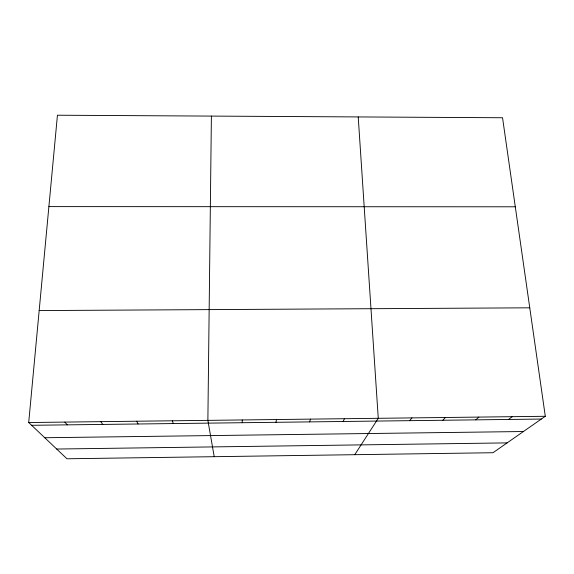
<?xml version="1.0" encoding="UTF-8"?>
<svg xmlns="http://www.w3.org/2000/svg" width="574" height="574" viewBox="0 0 574 574"><rect width="100%" height="100%" fill="white"/><g stroke="black" fill="none" stroke-linecap="round" stroke-linejoin="round"><path stroke-width="0.86" d="M211.397 116.092L207.874 420.362L214.217 456.689M28.7 422.529L57.436 115.216L502.544 117.749L545.3 416.286L492.994 452.728L66.971 458.784L28.7 422.529L545.3 416.286M276.008 422.306L276.446 419.537M309.63 421.89L310.52 419.12M343.123 421.481L344.465 418.711M354.754 454.694L378.266 418.303L358.219 116.931M409.707 420.663L411.938 417.894M442.805 420.261L445.481 417.492M475.774 419.859L478.881 417.09M508.614 419.458L512.159 416.688M44.75 437.74L523.431 431.519M56.683 449.04L507.107 442.891M31.62 425.298L541.325 419.056M39.168 310.57L529.766 307.815M48.89 206.611L515.294 206.798M64.833 422.091L67.258 424.86M100.816 421.66L102.753 424.43M136.655 421.223L138.104 423.992M172.336 420.792L173.305 423.562M242.228 419.953L242.25 422.722"/></g></svg>
